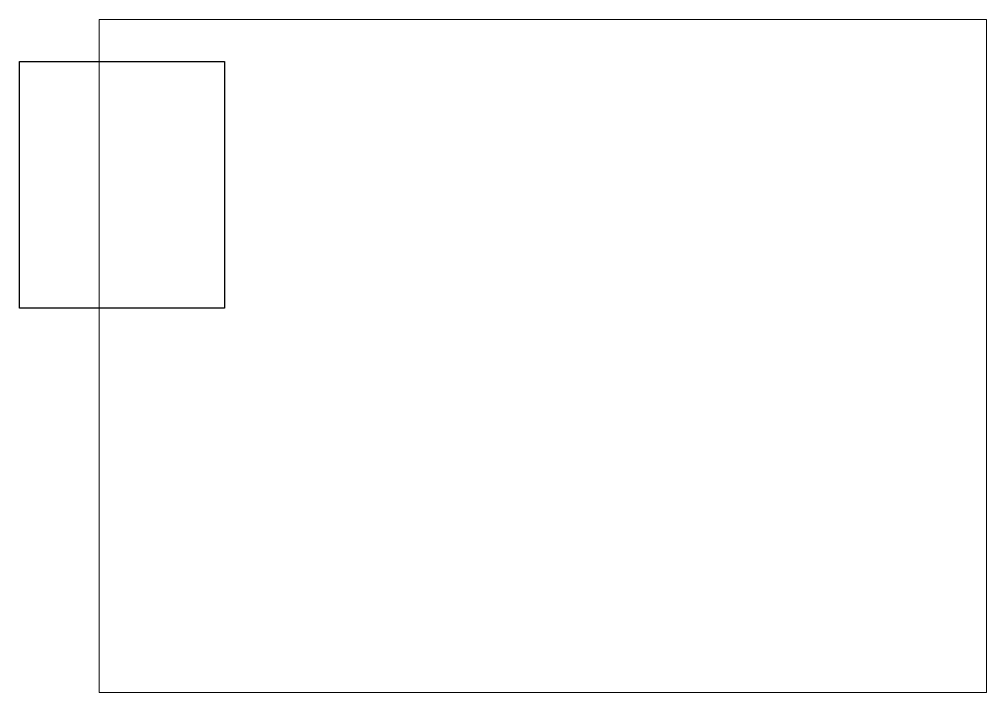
# Paper-space layout 'Лист1' of a CAD drawing. Header units: millimetres. Extents: x 7 to 231, y 20 to 176.
import ezdxf

# ---------------------------------------------------------------- set-up
doc = ezdxf.new("R2010")
doc.units = ezdxf.units.MM

psp = doc.layouts.new('Лист1')

# ---------------------------------------------------------------- linework, layer by layer
psp.add_lwpolyline([(7.17, 165.76), (54.73, 165.76), (54.73, 108.55), (7.17, 108.55)], close=True)

# ---------------------------------------------------------------- viewports
at = {"layer": '0'}
psp.add_viewport(center=(128.5, 97.5), size=(205.6, 156), view_center_point=(210, 148.5), view_height=321.4972, dxfattribs=at)

doc.saveas('drawing.dxf')
